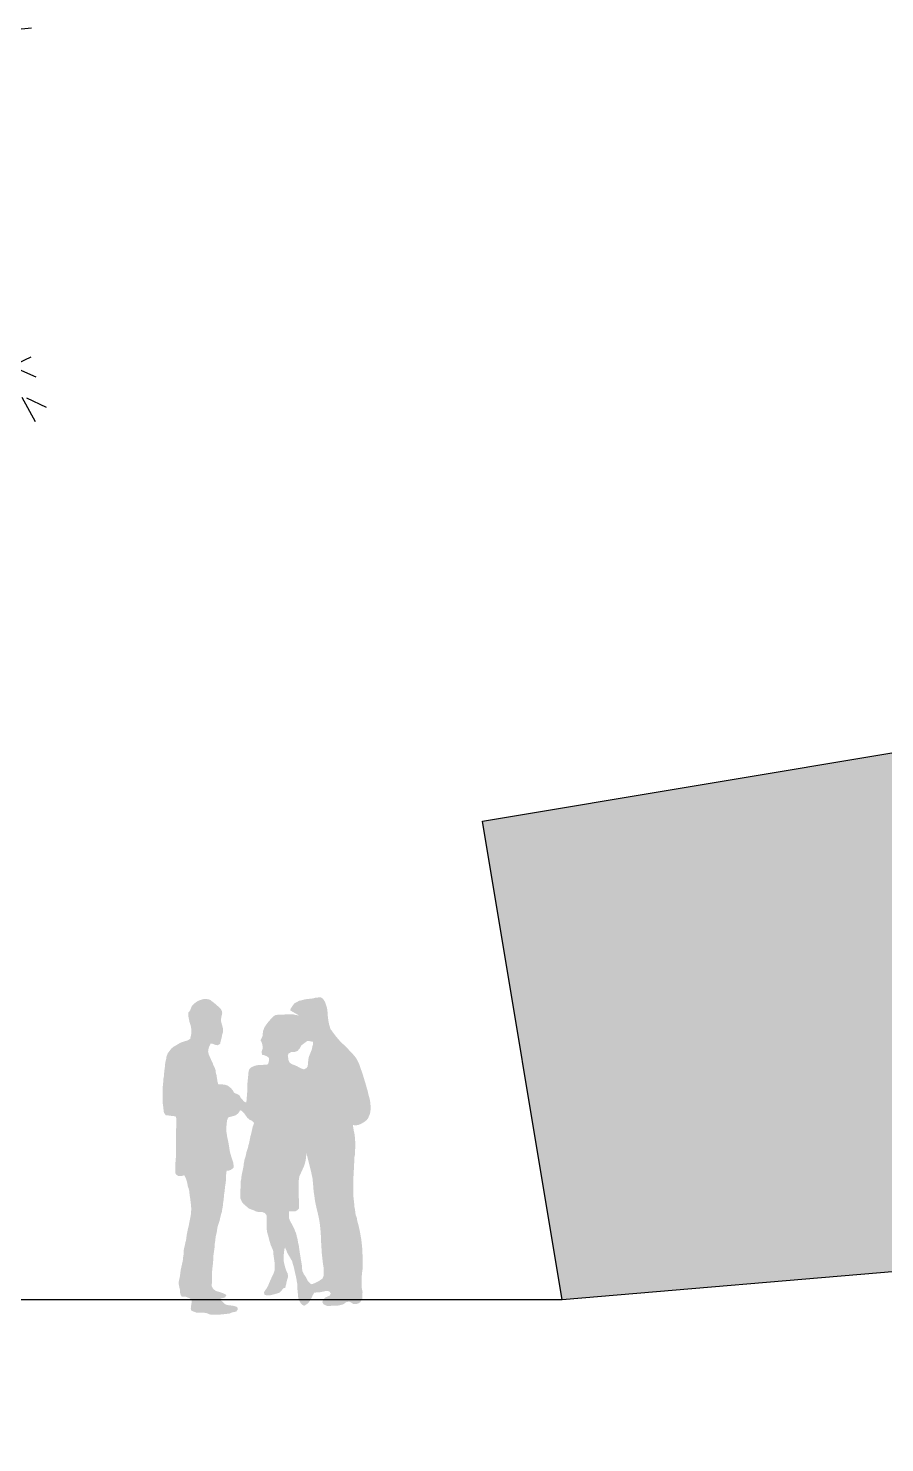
# Model space of a CAD drawing. Header units: millimetres. Extents: x 589 to 1175, y -455 to -172.
# Drawn here: x 646.19 to 651.29, y -221.63 to -213.21 of the extents above; entities that cross this region are included whole.
import ezdxf

# ---------------------------------------------------------------- set-up
doc = ezdxf.new("R2010")
doc.units = ezdxf.units.MM
for name, color, linetype in [('pohled', 4, 'Continuous'), ('SRAFA', 251, 'Continuous'), ('stafaz', 252, 'Continuous'), ('ZDIVO', 1, 'Continuous')]:
    doc.layers.add(name, color=color, linetype=linetype)

msp = doc.modelspace()

# ---------------------------------------------------------------- hatches: boundary and pattern name
at = {"layer": 'SRAFA'}
h = msp.add_hatch(dxfattribs=at)
h.set_pattern_fill('AR-CONC,_O', color=256, scale=0.001)
h.set_pattern_definition([(50, (0, 0), (0.18218467, -0.015939086), [0.01905, -0.20955]), (355, (0, 0), (-0.035242826, 0.191056643), [0.01524, -0.16764]), (100.451, (0.01518, -0.00133), (0.1469425, 0.17511669), [0.01619, -0.17809]), (46.1842, (0, 0.0508), (0.27107904, -0.04204233), [0.028575, -0.314325]), (96.6356, (0.0226, 0.0473), (0.23740423, 0.24742556), [0.024285, -0.267135]), (351.184, (0, 0.0508), (0.23740461, 0.24742512), [0.02286, -0.25146]), (21, (0.0254, 0.0381), (0.15161488, -0.10226552), [0.01905, -0.20955]), (326, (0.0254, 0.0381), (0.06180203, 0.184187966), [0.01524, -0.16764]), (71.4514, (0.03803, 0.02958), (0.21341649, 0.081922858), [0.01619, -0.17809]), (37.5, (0, 0), (0.003088603, 0.084555039), [0, -0.165608, 0, -0.17018, 0, -0.168275]), (7.5, (0, 0), (0.066819663, 0.100180575), [0, -0.097028, 0, -0.161798, 0, -0.064135]), (327.5, (-0.05664, 0), (0.135590595, -0.005728744), [0, -0.0635, 0, -0.19812, 0, -0.26289]), (317.5, (-0.08204, 0), (0.148129181, 0.025426491), [0, -0.08255, 0, -0.131572, 0, -0.18669])])
h.paths.add_polyline_path([(659.9728, -218.2809), (659.9728, -216.5809), (667.9978, -216.5809), (667.9978, -218.2809)], flags=16)
h.paths.add_polyline_path([(660.1228, -218.1309), (660.1228, -216.7309), (662.5228, -216.7309), (667.8478, -216.7309), (667.8478, -218.1309), (666.0478, -218.1309)], flags=0)
h.paths.add_polyline_path([(663.6478, -218.1309), (663.6478, -216.7309), (665.4478, -216.7309), (665.4478, -218.1309)], flags=0)
h.paths.add_polyline_path([(664.8828, -218.1309), (664.8828, -216.7309), (664.8128, -216.7309), (664.8128, -218.1309), (663.7178, -218.1309), (663.7178, -216.7309), (664.8128, -216.7309), (665.1033, -216.7309), (665.3778, -216.7309), (665.3778, -218.1309)], flags=0)
h.paths.add_polyline_path([(664.9328, -218.0809), (664.9328, -216.7809), (665.3278, -216.7809), (665.3278, -218.0809)], flags=0)
h.paths.add_polyline_path([(666.1178, -218.1309), (666.1178, -216.7309), (666.6128, -216.7309), (667.7778, -216.7309), (667.7778, -218.1309), (666.6828, -218.1309), (666.6828, -216.7309), (666.6128, -216.7309), (666.6128, -218.1309)], flags=0)
h.paths.add_polyline_path([(666.1678, -218.0809), (666.1678, -216.7809), (666.5628, -216.7809), (666.5628, -218.0809)], flags=0)
h.paths.add_polyline_path([(662.4528, -218.1309), (661.9578, -218.1309), (661.9578, -216.7309), (661.8878, -216.7309), (661.8878, -218.1309), (660.7604, -218.1309), (660.7604, -216.7309), (660.6904, -216.7309), (660.6904, -218.1309), (660.1954, -218.1309), (660.1954, -216.7309), (662.4528, -216.7309)], flags=0)
h.paths.add_polyline_path([(662.4028, -218.0809), (662.0078, -218.0809), (662.0078, -216.7809), (662.4028, -216.7809)], flags=0)
h.paths.add_polyline_path([(660.6404, -218.0809), (660.2454, -218.0809), (660.2454, -216.7809), (660.6404, -216.7809)], flags=0)
h.paths.add_polyline_path([(661.9228, -221.3309), (662.6728, -221.3309), (668.6728, -219.2309), (668.6728, -214.6337), (648.8975, -217.9296), (649.3728, -220.7809), (651.7228, -220.5809), (651.7228, -217.9809), (658.3228, -217.9809), (658.3228, -220.9309), (658.7228, -221.6309), (658.7228, -219.2309), (661.9228, -219.2309)])
at = {"layer": 'stafaz'}
h = msp.add_hatch(color=256, dxfattribs=at)
h.paths.add_polyline_path([(648.2166, -219.5525), (648.213, -219.5347), (648.2071, -219.5157), (648.2023, -219.4979), (648.1976, -219.4825), (648.1917, -219.4635), (648.1846, -219.4386), (648.1762, -219.4149), (648.1691, -219.3959), (648.162, -219.3746), (648.1537, -219.3568), (648.1478, -219.3461), (648.1395, -219.3343), (648.1217, -219.3129), (648.1075, -219.2987), (648.0956, -219.2856), (648.0849, -219.2738), (648.0731, -219.2631), (648.06, -219.2512), (648.0494, -219.2406), (648.0351, -219.224), (648.0221, -219.2086), (648.0114, -219.1943), (648.0031, -219.1825), (647.9912, -219.167), (647.9889, -219.1564), (647.9841, -219.141), (647.9806, -219.1255), (647.977, -219.1006), (647.9758, -219.0888), (647.9746, -219.0674), (647.9723, -219.0485), (647.9699, -219.0378), (647.964, -219.02), (647.958, -219.0034), (647.9474, -218.988), (647.9355, -218.9797), (647.9201, -218.9797), (647.8999, -218.982), (647.8881, -218.9856), (647.875, -218.9868), (647.8584, -218.9892), (647.843, -218.9903), (647.8169, -218.9975), (647.8051, -218.9998), (647.7944, -219.0058), (647.7778, -219.0141), (647.7659, -219.0295), (647.7564, -219.0437), (647.7517, -219.0568), (647.8051, -219.0873), (647.7778, -219.0828), (647.7659, -219.0793), (647.7552, -219.0793), (647.7446, -219.0793), (647.7292, -219.0793), (647.7173, -219.0817), (647.7137, -219.0818), (647.7042, -219.0828), (647.6936, -219.0828), (647.6793, -219.0828), (647.6663, -219.084), (647.6533, -219.0911), (647.6426, -219.103), (647.6319, -219.1137), (647.6177, -219.1303), (647.6082, -219.1433), (647.5975, -219.1599), (647.5904, -219.1801), (647.588, -219.2003), (647.5868, -219.2121), (647.5809, -219.2228), (647.575, -219.2346), (647.5809, -219.2453), (647.5857, -219.2595), (647.588, -219.2738), (647.588, -219.2845), (647.5833, -219.2963), (647.5821, -219.3082), (647.5845, -219.3212), (647.5963, -219.3236), (647.6117, -219.3295), (647.6248, -219.339), (647.626, -219.3544), (647.6236, -219.3663), (647.6189, -219.3781), (647.607, -219.3805), (647.5963, -219.3805), (647.5857, -219.3817), (647.5738, -219.3817), (647.5584, -219.3829), (647.5418, -219.3864), (647.524, -219.3936), (647.5121, -219.4019), (647.5062, -219.4125), (647.5038, -219.4232), (647.5026, -219.4363), (647.5015, -219.4481), (647.5003, -219.4623), (647.4979, -219.4825), (647.4967, -219.5039), (647.4967, -219.5193), (647.4967, -219.5335), (647.4955, -219.5489), (647.4943, -219.5608), (647.4931, -219.5798), (647.492, -219.5928), (647.4896, -219.6058), (647.4765, -219.5987), (647.4671, -219.5881), (647.4576, -219.5774), (647.4505, -219.5631), (647.4386, -219.556), (647.4267, -219.5513), (647.4161, -219.5454), (647.4113, -219.5347), (647.4006, -219.5216), (647.39, -219.5122), (647.3781, -219.5039), (647.3663, -219.5003), (647.3508, -219.4979), (647.3402, -219.4979), (647.3236, -219.4979), (647.3188, -219.4801), (647.3164, -219.4623), (647.3141, -219.4517), (647.3129, -219.441), (647.3093, -219.4303), (647.307, -219.4113), (647.3022, -219.3983), (647.2939, -219.3817), (647.2904, -219.3698), (647.2832, -219.3556), (647.2749, -219.3378), (647.2666, -219.3177), (647.2631, -219.3011), (647.2655, -219.2868), (647.269, -219.2726), (647.2785, -219.2536), (647.2915, -219.256), (647.3058, -219.2619), (647.3188, -219.2643), (647.3342, -219.2572), (647.3366, -219.2465), (647.3402, -219.2311), (647.3437, -219.2204), (647.3461, -219.2038), (647.3508, -219.1896), (647.352, -219.1742), (647.3508, -219.1623), (647.3473, -219.1469), (647.3437, -219.1362), (647.3402, -219.122), (647.3402, -219.1077), (647.3425, -219.0935), (647.3449, -219.0828), (647.3473, -219.0722), (647.3449, -219.0603), (647.339, -219.0496), (647.3295, -219.039), (647.3129, -219.0247), (647.301, -219.0141), (647.2868, -219.0034), (647.2749, -218.9939), (647.2619, -218.9903), (647.2488, -218.9892), (647.237, -218.9892), (647.2239, -218.9927), (647.2097, -218.9975), (647.1979, -219.0034), (647.1812, -219.0152), (647.1658, -219.0318), (647.1611, -219.0437), (647.1552, -219.0579), (647.1445, -219.071), (647.1445, -219.0828), (647.1469, -219.1006), (647.1516, -219.1232), (647.1552, -219.135), (647.1599, -219.1504), (647.1623, -219.1647), (647.1635, -219.1801), (647.1635, -219.1931), (647.1611, -219.205), (647.1587, -219.2157), (647.1563, -219.2263), (647.1445, -219.2335), (647.1338, -219.2382), (647.1231, -219.2406), (647.1125, -219.2441), (647.097, -219.2501), (647.0852, -219.2572), (647.071, -219.2655), (647.0567, -219.2738), (647.0425, -219.2856), (647.0342, -219.2975), (647.0235, -219.3105), (647.0188, -219.3224), (647.0152, -219.3331), (647.0128, -219.3485), (647.0093, -219.3627), (647.0069, -219.377), (647.0057, -219.3912), (647.0045, -219.4019), (647.0022, -219.4161), (647.001, -219.4315), (646.9998, -219.4493), (646.9974, -219.46), (646.9962, -219.4754), (646.9951, -219.4908), (646.9939, -219.5027), (646.9915, -219.5216), (646.9915, -219.5359), (646.9915, -219.5572), (646.9915, -219.5738), (646.9915, -219.5892), (646.9927, -219.6106), (646.9962, -219.6343), (646.9974, -219.6473), (646.9998, -219.6651), (647.0105, -219.6806), (647.0211, -219.6817), (647.0378, -219.6841), (647.0591, -219.6865), (647.0721, -219.69), (647.0733, -219.7019), (647.0733, -219.7138), (647.0733, -219.7327), (647.0733, -219.747), (647.0721, -219.7731), (647.0721, -219.7873), (647.0721, -219.8075), (647.0721, -219.8181), (647.0721, -219.8359), (647.0721, -219.8525), (647.0721, -219.875), (647.0721, -219.8964), (647.0721, -219.9106), (647.0721, -219.9213), (647.071, -219.9332), (647.0698, -219.9498), (647.0674, -219.9711), (647.0674, -219.9842), (647.0674, -220.0091), (647.0674, -220.0245), (647.0745, -220.0363), (647.0876, -220.0435), (647.103, -220.0435), (647.1208, -220.0387), (647.1291, -220.0541), (647.1338, -220.066), (647.1374, -220.0778), (647.1397, -220.0897), (647.1421, -220.1039), (647.1469, -220.117), (647.1504, -220.1312), (647.1516, -220.1419), (647.1528, -220.1561), (647.1552, -220.1703), (647.1575, -220.1858), (647.1587, -220.1976), (647.1611, -220.2142), (647.1623, -220.232), (647.1623, -220.2474), (647.1611, -220.2628), (647.1599, -220.2759), (647.1563, -220.2949), (647.154, -220.3067), (647.1504, -220.3233), (647.148, -220.3387), (647.1433, -220.3565), (647.1397, -220.3731), (647.135, -220.398), (647.1314, -220.4265), (647.1279, -220.4384), (647.1255, -220.4514), (647.122, -220.4645), (647.1184, -220.4822), (647.1184, -220.5012), (647.116, -220.5166), (647.1137, -220.5309), (647.1125, -220.5451), (647.1077, -220.5676), (647.103, -220.5878), (647.0994, -220.6044), (647.0982, -220.6163), (647.0959, -220.634), (647.0935, -220.6495), (647.0899, -220.6625), (647.0876, -220.6767), (647.0887, -220.6898), (647.0911, -220.7028), (647.0959, -220.7218), (647.0959, -220.736), (647.0994, -220.7503), (647.1053, -220.7609), (647.1172, -220.7609), (647.1314, -220.7621), (647.1433, -220.7669), (647.154, -220.7716), (647.1646, -220.7823), (647.1646, -220.7953), (647.1635, -220.806), (647.1611, -220.8167), (647.1599, -220.8333), (647.1635, -220.8451), (647.1919, -220.8558), (647.2085, -220.8558), (647.2263, -220.8558), (647.2382, -220.857), (647.2548, -220.8594), (647.2678, -220.8653), (647.2821, -220.8689), (647.2998, -220.8689), (647.3117, -220.8677), (647.3224, -220.8677), (647.3366, -220.8677), (647.3485, -220.8665), (647.3591, -220.8653), (647.3805, -220.8629), (647.3912, -220.8617), (647.4042, -220.8558), (647.4303, -220.8499), (647.4398, -220.8392), (647.4374, -220.8238), (647.4184, -220.8167), (647.403, -220.8143), (647.39, -220.8131), (647.3757, -220.8107), (647.3639, -220.806), (647.3449, -220.7882), (647.3307, -220.7764), (647.3413, -220.7716), (647.3544, -220.7692), (647.3651, -220.7645), (647.3722, -220.7515), (647.3556, -220.742), (647.3449, -220.7384), (647.3319, -220.7337), (647.3105, -220.7277), (647.2939, -220.7159), (647.2844, -220.6993), (647.2856, -220.6779), (647.2856, -220.6673), (647.2856, -220.6471), (647.2856, -220.6329), (647.2856, -220.621), (647.2868, -220.6103), (647.288, -220.5973), (647.2915, -220.5688), (647.2927, -220.5558), (647.2939, -220.538), (647.2951, -220.5143), (647.2987, -220.4882), (647.3022, -220.4633), (647.3022, -220.449), (647.3046, -220.4372), (647.307, -220.4146), (647.3093, -220.3992), (647.3129, -220.385), (647.3153, -220.3731), (647.3176, -220.3565), (647.32, -220.3435), (647.3247, -220.3293), (647.3307, -220.3115), (647.3342, -220.2961), (647.3378, -220.2818), (647.3413, -220.2676), (647.3449, -220.2569), (647.3473, -220.2403), (647.3508, -220.2213), (647.352, -220.2071), (647.3544, -220.1917), (647.3568, -220.1703), (647.358, -220.1526), (647.3603, -220.1419), (647.3615, -220.1312), (647.3639, -220.1063), (647.3674, -220.0861), (647.3686, -220.0743), (647.3686, -220.0553), (647.371, -220.028), (647.3734, -220.0102), (647.384, -220.0114), (647.3983, -220.0067), (647.4149, -219.9936), (647.4149, -219.9806), (647.4125, -219.9628), (647.409, -219.9509), (647.4006, -219.926), (647.3959, -219.9094), (647.3912, -219.8905), (647.3888, -219.8727), (647.3852, -219.8501), (647.3817, -219.8324), (647.3793, -219.8217), (647.3769, -219.811), (647.3757, -219.8003), (647.3734, -219.7873), (647.371, -219.7731), (647.371, -219.7624), (647.371, -219.7505), (647.3734, -219.7387), (647.3746, -219.7232), (647.3757, -219.7126), (647.3829, -219.6936), (647.3935, -219.6912), (647.4066, -219.6877), (647.4184, -219.6841), (647.4291, -219.6806), (647.4445, -219.6675), (647.4528, -219.6521), (647.4635, -219.6545), (647.4765, -219.6675), (647.4848, -219.6794), (647.4955, -219.6948), (647.5098, -219.7078), (647.524, -219.7138), (647.537, -219.7268), (647.5335, -219.7375), (647.5287, -219.7493), (647.5264, -219.76), (647.5228, -219.7754), (647.5204, -219.7873), (647.5145, -219.8086), (647.5121, -219.8217), (647.5098, -219.8335), (647.5074, -219.8442), (647.5038, -219.8584), (647.5003, -219.8739), (647.4967, -219.8845), (647.4908, -219.9035), (647.4872, -219.9225), (647.4825, -219.9379), (647.4789, -219.9486), (647.4777, -219.9592), (647.4754, -219.9699), (647.4742, -219.983), (647.4718, -219.9948), (647.4682, -220.0126), (647.4659, -220.0233), (647.4623, -220.0411), (647.4599, -220.0624), (647.4564, -220.0778), (647.4564, -220.0897), (647.4564, -220.1027), (647.4564, -220.1134), (647.4552, -220.1241), (647.4552, -220.1348), (647.454, -220.1478), (647.454, -220.1597), (647.4552, -220.1751), (647.4647, -220.1976), (647.4742, -220.2095), (647.4884, -220.2213), (647.5026, -220.2344), (647.5181, -220.2415), (647.5358, -220.2474), (647.5465, -220.2534), (647.5619, -220.2569), (647.5868, -220.2581), (647.5999, -220.2628), (647.6106, -220.2747), (647.6117, -220.2901), (647.6117, -220.3008), (647.6117, -220.3115), (647.6117, -220.3364), (647.6117, -220.353), (647.6129, -220.3648), (647.6141, -220.3755), (647.6189, -220.3921), (647.6236, -220.4099), (647.6283, -220.4277), (647.6355, -220.4526), (647.6473, -220.4799), (647.6521, -220.4941), (647.6521, -220.5095), (647.6556, -220.5344), (647.658, -220.551), (647.6604, -220.5688), (647.6604, -220.5795), (647.6604, -220.5961), (647.658, -220.6091), (647.6521, -220.6246), (647.6426, -220.6447), (647.6366, -220.6578), (647.6319, -220.6684), (647.6272, -220.6791), (647.6212, -220.6945), (647.6129, -220.7099), (647.6023, -220.7242), (647.5951, -220.7372), (647.5999, -220.7503), (647.6129, -220.7538), (647.6248, -220.7538), (647.6355, -220.7526), (647.6544, -220.7479), (647.6663, -220.7443), (647.6865, -220.7384), (647.6983, -220.7277), (647.7114, -220.7111), (647.722, -220.7088), (647.728, -220.6874), (647.7303, -220.6744), (647.7327, -220.6637), (647.7386, -220.6471), (647.7386, -220.6329), (647.7363, -220.6222), (647.7303, -220.6103), (647.7244, -220.5937), (647.7197, -220.5783), (647.7161, -220.5629), (647.7137, -220.5522), (647.7137, -220.5392), (647.7137, -220.5107), (647.7149, -220.4988), (647.7173, -220.4811), (647.7208, -220.468), (647.7292, -220.4858), (647.7339, -220.4988), (647.7398, -220.5095), (647.7469, -220.5214), (647.7564, -220.538), (647.7635, -220.5498), (647.7683, -220.5688), (647.7742, -220.5878), (647.7778, -220.6056), (647.7837, -220.6305), (647.7896, -220.6578), (647.792, -220.6756), (647.7944, -220.6874), (647.7944, -220.7111), (647.7967, -220.7349), (647.7979, -220.7455), (647.7991, -220.7609), (647.8015, -220.7728), (647.8051, -220.7835), (647.8122, -220.7965), (647.8217, -220.8084), (647.8347, -220.8155), (647.8454, -220.8096), (647.856, -220.8024), (647.8691, -220.787), (647.875, -220.7764), (647.881, -220.7645), (647.8857, -220.7538), (647.8952, -220.7372), (647.913, -220.736), (647.9296, -220.7349), (647.9426, -220.7325), (647.9533, -220.7301), (647.964, -220.7277), (647.9841, -220.7289), (647.9936, -220.742), (647.9877, -220.755), (647.9758, -220.7598), (647.9628, -220.7657), (647.9485, -220.7775), (647.9438, -220.793), (647.9497, -220.806), (647.9604, -220.8119), (647.9723, -220.8167), (647.9841, -220.8167), (648.0007, -220.8155), (648.0114, -220.8155), (648.0292, -220.8155), (648.0434, -220.8131), (648.0636, -220.8084), (648.0743, -220.8024), (648.0861, -220.7941), (648.1027, -220.7906), (648.1158, -220.7965), (648.1276, -220.8048), (648.1383, -220.806), (648.1573, -220.8024), (648.1691, -220.7941), (648.181, -220.7752), (648.181, -220.7645), (648.181, -220.7455), (648.1834, -220.7349), (648.181, -220.7242), (648.1786, -220.7111), (648.1786, -220.6969), (648.1786, -220.6827), (648.1786, -220.6601), (648.1786, -220.634), (648.1798, -220.6234), (648.181, -220.6103), (648.1834, -220.5961), (648.1834, -220.5842), (648.1834, -220.5688), (648.1834, -220.551), (648.1834, -220.5332), (648.1834, -220.5226), (648.1822, -220.5012), (648.181, -220.4739), (648.1774, -220.4384), (648.1751, -220.4194), (648.1691, -220.385), (648.1656, -220.3672), (648.1596, -220.3399), (648.1502, -220.3044), (648.149, -220.2925), (648.1419, -220.2735), (648.1395, -220.2581), (648.1383, -220.2439), (648.1347, -220.2273), (648.1336, -220.213), (648.1324, -220.1988), (648.13, -220.1798), (648.1288, -220.1668), (648.1276, -220.1561), (648.1276, -220.1419), (648.1276, -220.1265), (648.1276, -220.1099), (648.1276, -220.0861), (648.1276, -220.0755), (648.1276, -220.0636), (648.1288, -220.0458), (648.13, -220.0257), (648.13, -220.0126), (648.1324, -219.9984), (648.1324, -219.9842), (648.1324, -219.9723), (648.1336, -219.9604), (648.1347, -219.9426), (648.1347, -219.9284), (648.1383, -219.9154), (648.1383, -219.8917), (648.1395, -219.875), (648.1395, -219.8644), (648.1395, -219.8454), (648.1383, -219.8217), (648.1359, -219.798), (648.1336, -219.7861), (648.1312, -219.7754), (648.1253, -219.7399), (648.1466, -219.741), (648.1585, -219.7387), (648.1751, -219.7315), (648.1857, -219.7256), (648.1964, -219.7185), (648.2071, -219.7102), (648.2154, -219.6995), (648.2201, -219.6889), (648.2261, -219.6746), (648.2296, -219.6616), (648.2308, -219.645), (648.2308, -219.6319), (648.2296, -219.607), (648.2272, -219.5964), (648.2261, -219.5857), (648.2225, -219.5738)])
h.paths.add_polyline_path([(647.8217, -219.4042), (647.8027, -219.3947), (647.792, -219.3888), (647.7778, -219.3829), (647.7635, -219.3781), (647.7481, -219.3675), (647.7422, -219.3556), (647.7398, -219.3378), (647.7375, -219.3271), (647.7422, -219.3141), (647.7588, -219.3046), (647.7707, -219.3046), (647.7825, -219.3034), (647.7967, -219.2975), (647.811, -219.2797), (647.8181, -219.2655), (647.8418, -219.2477), (647.8525, -219.2394), (647.8643, -219.2394), (647.8762, -219.2418), (647.8869, -219.2429), (647.8881, -219.2572), (647.8845, -219.2702), (647.881, -219.2892), (647.8715, -219.3117), (647.8679, -219.3224), (647.8632, -219.3331), (647.8608, -219.3461), (647.8584, -219.3639), (647.8572, -219.3793), (647.856, -219.39), (647.8489, -219.4007), (647.8347, -219.4078)], flags=16)
h.paths.add_polyline_path([(647.8489, -219.9071), (647.8715, -219.9972), (647.875, -220.0114), (647.8774, -220.0221), (647.8833, -220.0494), (647.8857, -220.0624), (647.8869, -220.0778), (647.8893, -220.1039), (647.8916, -220.1348), (647.894, -220.1502), (647.8976, -220.1739), (647.8999, -220.1929), (647.9059, -220.2213), (647.913, -220.251), (647.9189, -220.2759), (647.9225, -220.2925), (647.926, -220.3115), (647.9284, -220.3281), (647.9296, -220.3399), (647.9319, -220.3589), (647.9343, -220.3921), (647.9355, -220.4075), (647.9355, -220.4253), (647.9367, -220.4467), (647.9379, -220.4645), (647.9391, -220.4858), (647.9402, -220.5024), (647.9414, -220.5178), (647.9438, -220.5332), (647.945, -220.5487), (647.9485, -220.5736), (647.9521, -220.5949), (647.9521, -220.6103), (647.9521, -220.6281), (647.9497, -220.6423), (647.9438, -220.6542), (647.9331, -220.6613), (647.9225, -220.6684), (647.9059, -220.6767), (647.8881, -220.685), (647.8762, -220.6874), (647.856, -220.6661), (647.8454, -220.6447), (647.8335, -220.6281), (647.8252, -220.6103), (647.8217, -220.5902), (647.8217, -220.5759), (647.8181, -220.5534), (647.8157, -220.5427), (647.8134, -220.5249), (647.811, -220.5119), (647.8074, -220.487), (647.8051, -220.4716), (647.8039, -220.4585), (647.8003, -220.4455), (647.7979, -220.4336), (647.7956, -220.4194), (647.792, -220.4052), (647.7861, -220.3814), (647.7813, -220.3708), (647.7766, -220.3589), (647.7671, -220.3399), (647.76, -220.3257), (647.7517, -220.3115), (647.7458, -220.2961), (647.7446, -220.2806), (647.7446, -220.2664), (647.7446, -220.2522), (647.7576, -220.2534), (647.7695, -220.2534), (647.7825, -220.2534), (647.7944, -220.2462), (647.8051, -220.2368), (647.8039, -220.2), (647.8039, -220.1834), (647.8027, -220.1644), (647.8027, -220.149), (647.8027, -220.1288), (647.8027, -220.1051), (647.8027, -220.0861), (647.8027, -220.0755), (647.8039, -220.0601), (647.8074, -220.0423), (647.8145, -220.028), (647.8205, -220.015), (647.8252, -220.0043), (647.8335, -219.9865), (647.8406, -219.964), (647.8442, -219.9486), (647.8454, -219.9379)], flags=16)

# ---------------------------------------------------------------- linework, layer by layer
at = {"layer": 'pohled'}
for p, q in [((648.8975, -217.9296), (668.6728, -214.6337)), ((649.3728, -220.7809), (648.8975, -217.9296))]:
    msp.add_line(p, q, dxfattribs=at)
at = {"layer": 'stafaz'}
for p, q in [((646.2106, -213.2092), (645.9855, -213.2296)), ((645.9458, -215.1569), (646.2367, -215.285)), ((645.9808, -215.2723), (646.2093, -215.1654)), ((646.1529, -215.4065), (646.2335, -215.5511)), ((646.3013, -215.4669), (646.1826, -215.4118))]:
    msp.add_line(p, q, dxfattribs=at)
at = {"layer": 'ZDIVO'}
for p, q in [((651.7228, -220.5809), (649.3728, -220.7809)), ((649.3728, -220.7809), (638.9728, -220.7809))]:
    msp.add_line(p, q, dxfattribs=at)

doc.saveas('drawing.dxf')
